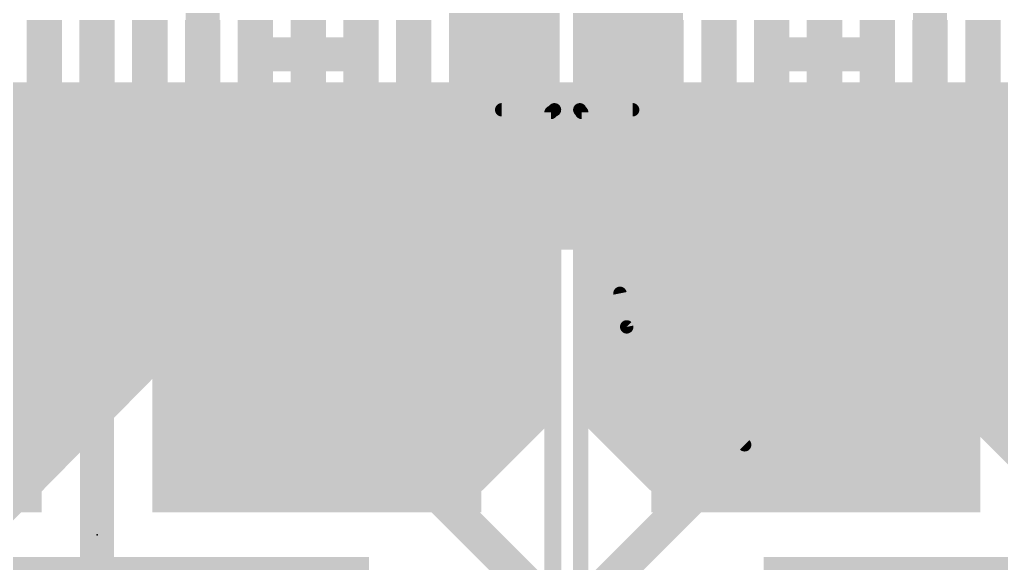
# Model space of a CAD drawing. Extents: x -7.6 to 53.5, y -11.4 to 75.3.
# Drawn here: x 16.31 to 34.91, y 43.91 to 54.21 of the extents above; entities that cross this region are included whole.
import ezdxf

# ---------------------------------------------------------------- set-up
doc = ezdxf.new("R2010")
doc.units = 0
for name, color, linetype in [('1', 12, 'CONTINUOUS'), ('16', 132, 'CONTINUOUS'), ('18', 110, 'CONTINUOUS'), ('21', 41, 'CONTINUOUS'), ('23', 53, 'CONTINUOUS'), ('51', 53, 'CONTINUOUS')]:
    doc.layers.add(name, color=color, linetype=linetype)

# ---------------------------------------------------------------- blocks, each defined once
blk = doc.blocks.new('RECT')
blk.add_solid([(-0.5, -0.5), (0.5, -0.5), (-0.5, 0.5), (0.5, 0.5)])
blk = doc.blocks.new('ROUNDV')
at = {"const_width": 0.5}
blk.add_lwpolyline([(0, -0.25, 1), (0, 0.25, 1), (0, -0.25)], format="xyb", dxfattribs=at)

msp = doc.modelspace()

# ---------------------------------------------------------------- linework, layer by layer
at = {"layer": '1'}
for points, const_width in [([(25.654, 57.15), (25.654, 49.022)], 1.778), ([(27.686, 49.022), (27.686, 57.15)], 1.778), ([(19.78, 56.61), (19.78, 53.55)], 0.6452), ([(24.78, 53.55), (24.78, 56.5)], 0.6706), ([(33.56, 53.55), (33.56, 56.229)], 0.6452), ([(28.56, 53.55), (28.56, 55.865)], 0.6452), ([(17.78, 40.64), (17.78, 53.55)], 0.6452), ([(19.78, 53.55), (19.78, 49.665)], 0.6452), ([(21.78, 53.55), (20.78, 53.55)], 0.6452), ([(20.78, 53.55), (20.78, 51.864)], 0.6452), ([(21.78, 53.55), (22.78, 53.55)], 0.6452), ([(21.78, 51.498), (21.78, 53.55)], 0.6452), ([(22.78, 53.55), (22.78, 51.863)], 0.6452), ([(24.78, 49.799), (24.78, 53.55)], 0.6452), ([(28.56, 49.799), (28.56, 53.55)], 0.6452), ([(31.56, 53.55), (30.56, 53.55)], 0.6452), ([(30.56, 53.55), (30.56, 51.863)], 0.6452), ([(31.56, 53.55), (32.56, 53.55)], 0.6452), ([(31.56, 51.499), (31.56, 53.55)], 0.6452), ([(32.56, 53.55), (32.56, 51.864)], 0.6452), ([(33.56, 49.665), (33.56, 53.55)], 0.6452), ([(20.78, 51.864), (21.209, 51.435)], 0.6452), ([(22.78, 51.863), (22.352, 51.435)], 0.6452), ([(30.56, 51.863), (30.988, 51.435)], 0.6452), ([(32.195, 51.499), (32.512, 51.816)], 0.6452), ([(21.717, 51.435), (21.78, 51.498)], 0.6452), ([(31.496, 51.435), (31.56, 51.499)], 0.6452), ([(31.56, 51.499), (32.195, 51.499)], 0.6452), ([(32.195, 51.499), (31.941, 51.499)], 0.6452), ([(24.638, 49.657), (24.78, 49.799)], 0.6452), ([(28.702, 49.657), (28.56, 49.799)], 0.6452), ([(28.702, 49.812), (28.702, 49.657)], 0.6452), ([(31.395, 47.5), (28.702, 49.812)], 0.6452), ([(19.78, 49.665), (21.945, 47.5)], 0.6096), ([(24.638, 48.768), (24.638, 49.657)], 0.6452), ([(25.654, 49.022), (25.654, 47.117)], 1.778), ([(27.686, 49.022), (27.686, 47.117)], 1.778), ([(31.395, 47.5), (33.56, 49.665)], 0.6452), ([(25.654, 49.022), (24.511, 47.625)], 1.143), ([(27.686, 49.022), (29.083, 47.371)], 1.143), ([(27.813, 48.387), (27.686, 49.022)], 0.254), ([(22.6575, 46.7875), (24.638, 48.768)], 0.6452), ([(30.0475, 46.1525), (27.813, 48.387)], 0.254), ([(27.686, 47.117), (28.829, 45.974)], 1.778), ([(28.194, 47.244), (27.94, 47.498)], 1.1684), ([(21.945, 47.5), (22.6575, 46.7875)], 0.6096), ([(25.5905, 47.0535), (24.511, 45.974)], 1.778), ([(25.019, 47.244), (24.892, 47.244)], 1.1684), ([(25.019, 47.244), (25.146, 47.371)], 1.1684), ([(25.146, 47.244), (25.019, 47.244)], 1.1684), ([(25.5905, 47.0535), (25.146, 47.244)], 1.1684), ([(27.686, 47.117), (28.194, 47.244)], 1.1684), ([(30.0475, 46.1525), (31.395, 47.5)], 0.6452), ([(25.654, 47.117), (25.5905, 47.0535)], 1.1684), ([(22.6575, 46.7875), (26.035, 43.41)], 0.6452), ([(27.305, 43.41), (30.0475, 46.1525)], 0.6452)]:
    msp.add_lwpolyline(points, dxfattribs=dict(at, const_width=const_width))
for points, const_width in [([(17.9413, 53.55, 1), (17.6187, 53.55)], 0.3226), ([(19.9413, 53.55, 1), (19.6187, 53.55)], 0.3226), ([(20.78, 53.7113, 1), (20.78, 53.3887)], 0.3226), ([(20.9413, 53.55, 1), (20.6187, 53.55)], 0.3226), ([(21.78, 53.7113, 1), (21.78, 53.3887)], 0.3226), ([(21.9413, 53.55, 1), (21.6187, 53.55)], 0.3226), ([(21.78, 53.3887, 1), (21.78, 53.7113)], 0.3226), ([(22.9413, 53.55, 1), (22.6187, 53.55)], 0.3226), ([(22.78, 53.3887, 1), (22.78, 53.7113)], 0.3226), ([(24.9413, 53.55, 1), (24.6187, 53.55)], 0.3226), ([(28.7213, 53.55, 1), (28.3987, 53.55)], 0.3226), ([(30.56, 53.7113, 1), (30.56, 53.3887)], 0.3226), ([(30.7213, 53.55, 1), (30.3987, 53.55)], 0.3226), ([(31.56, 53.7113, 1), (31.56, 53.3887)], 0.3226), ([(31.7213, 53.55, 1), (31.3987, 53.55)], 0.3226), ([(31.56, 53.3887, 1), (31.56, 53.7113)], 0.3226), ([(32.7213, 53.55, 1), (32.3987, 53.55)], 0.3226), ([(32.56, 53.3887, 1), (32.56, 53.7113)], 0.3226), ([(33.7213, 53.55, 1), (33.3987, 53.55)], 0.3226), ([(19.6187, 53.55, 1), (19.9413, 53.55)], 0.3226), ([(24.6124, 53.55, 1), (24.9476, 53.55)], 0.3353), ([(28.3987, 53.55, 1), (28.7213, 53.55)], 0.3226), ([(33.3987, 53.55, 1), (33.7213, 53.55)], 0.3226), ([(20.8941, 51.9781, 1), (20.6659, 51.7499)], 0.3226), ([(22.8941, 51.7489, 1), (22.6659, 51.9771)], 0.3226), ([(30.6741, 51.9771, 1), (30.4459, 51.7489)], 0.3226), ([(32.6261, 51.7019, 1), (32.3979, 51.9301)], 0.3226), ([(20.6187, 51.864, 1), (20.9413, 51.864)], 0.3226), ([(22.6187, 51.863, 1), (22.9413, 51.863)], 0.3226), ([(30.3987, 51.863, 1), (30.7213, 51.863)], 0.3226), ([(32.3987, 51.864, 1), (32.7213, 51.864)], 0.3226), ([(21.0949, 51.3209, 1), (21.3231, 51.5491)], 0.3226), ([(21.6029, 51.5491, 1), (21.8311, 51.3209)], 0.3226), ([(21.8941, 51.3839, 1), (21.6659, 51.6121)], 0.3226), ([(22.2379, 51.5491, 1), (22.4661, 51.3209)], 0.3226), ([(30.8739, 51.3209, 1), (31.1021, 51.5491)], 0.3226), ([(31.3819, 51.5491, 1), (31.6101, 51.3209)], 0.3226), ([(31.56, 51.6603, 1), (31.56, 51.3377)], 0.3226), ([(31.6741, 51.3849, 1), (31.4459, 51.6131)], 0.3226), ([(31.941, 51.6603, 1), (31.941, 51.3377)], 0.3226), ([(32.0809, 51.6131, 1), (32.3091, 51.3849)], 0.3226), ([(32.195, 51.3377, 1), (32.195, 51.6603)], 0.3226), ([(32.195, 51.3377, 1), (32.195, 51.6603)], 0.3226), ([(21.6187, 51.498, 1), (21.9413, 51.498)], 0.3226), ([(31.3987, 51.499, 1), (31.7213, 51.499)], 0.3226), ([(24.8941, 49.6849, 1), (24.6659, 49.9131)], 0.3226), ([(28.6741, 49.9131, 1), (28.4459, 49.6849)], 0.3226), ([(28.8633, 49.812, 1), (28.5407, 49.812)], 0.3226), ([(28.8071, 49.9344, 1), (28.5969, 49.6896)], 0.3226), ([(19.8878, 49.7728, 1), (19.6722, 49.5572)], 0.3048), ([(24.5239, 49.7711, 1), (24.7521, 49.5429)], 0.3226), ([(24.7993, 49.657, 1), (24.4767, 49.657)], 0.3226), ([(24.6187, 49.799, 1), (24.9413, 49.799)], 0.3226), ([(26.0985, 49.022, 1), (25.2095, 49.022)], 0.889), ([(28.1305, 49.022, 1), (27.2415, 49.022)], 0.889), ([(28.3987, 49.799, 1), (28.7213, 49.799)], 0.3226), ([(28.5879, 49.5429, 1), (28.8161, 49.7711)], 0.3226), ([(33.6741, 49.5509, 1), (33.4459, 49.7791)], 0.3226), ([(19.6187, 49.665, 1), (19.9413, 49.665)], 0.3226), ([(28.5407, 49.657, 1), (28.8633, 49.657)], 0.3226), ([(33.3987, 49.665, 1), (33.7213, 49.665)], 0.3226), ([(25.2095, 49.022, 1), (26.0985, 49.022)], 0.889), ([(25.8752, 48.8411, 1), (25.4328, 49.2029)], 0.5715), ([(27.2415, 49.022, 1), (28.1305, 49.022)], 0.889), ([(27.9041, 49.2066, 1), (27.4679, 48.8374)], 0.5715), ([(27.7483, 49.0345, 1), (27.6237, 49.0095)], 0.127), ([(24.4767, 48.768, 1), (24.7993, 48.768)], 0.3226), ([(24.7521, 48.6539, 1), (24.5239, 48.8821)], 0.3226), ([(27.8579, 48.4319, 1), (27.7681, 48.3421)], 0.127), ([(27.7507, 48.3745, 1), (27.8753, 48.3995)], 0.127), ([(24.2898, 47.8059, 1), (24.7322, 47.4441)], 0.5715), ([(28.0003, 47.4313, 1), (27.3717, 46.8027)], 0.889), ([(28.1465, 47.7045, 1), (27.7335, 47.2915)], 0.5842), ([(22.0528, 47.6078, 1), (21.8372, 47.3922)], 0.3048), ([(24.892, 47.5361, 1), (24.892, 46.9519)], 0.5842), ([(25.019, 47.5361, 1), (25.019, 46.9519)], 0.5842), ([(25.2611, 47.5125, 1), (25.0309, 46.9755)], 0.5842), ([(25.3525, 47.1645, 1), (24.9395, 47.5775)], 0.5842), ([(25.019, 46.9519, 1), (25.019, 47.5361)], 0.5842), ([(25.9048, 46.7392, 1), (25.2762, 47.3678)], 0.889), ([(25.146, 46.9519, 1), (25.146, 47.5361)], 0.5842), ([(28.2648, 46.9606, 1), (28.1232, 47.5274)], 0.5842), ([(28.8649, 47.1864, 1), (29.3011, 47.5556)], 0.5715), ([(31.5091, 47.3859, 1), (31.2809, 47.6141)], 0.3226), ([(21.8372, 47.3922, 1), (22.0528, 47.6078)], 0.3048), ([(24.8125, 47.4505, 1), (25.2255, 47.0375)], 0.5842), ([(25.8605, 46.9105, 1), (25.4475, 47.3235)], 0.5842), ([(25.4754, 46.785, 1), (25.7056, 47.322)], 0.5842), ([(27.6152, 47.4004, 1), (27.7568, 46.8336)], 0.5842), ([(27.9875, 47.0375, 1), (28.4005, 47.4505)], 0.5842), ([(31.2809, 47.6141, 1), (31.5091, 47.3859)], 0.3226), ([(31.2899, 47.3776, 1), (31.5001, 47.6224)], 0.3226), ([(25.2095, 47.117, 1), (26.0985, 47.117)], 0.889), ([(25.384, 47.26, 1), (25.797, 46.847)], 0.5842), ([(27.2415, 47.117, 1), (28.1305, 47.117)], 0.889), ([(22.7716, 46.9016, 1), (22.5434, 46.6734)], 0.3226), ([(22.5434, 46.9016, 1), (22.7716, 46.6734)], 0.3226), ([(22.5497, 46.6797, 1), (22.7653, 46.8953)], 0.3048), ([(24.1967, 46.2883, 1), (24.8253, 45.6597)], 0.889), ([(28.5147, 45.6597, 1), (29.1433, 46.2883)], 0.889), ([(29.9334, 46.2666, 1), (30.1616, 46.0384)], 0.3226), ([(30.1616, 46.0384, 1), (29.9334, 46.2666)], 0.3226), ([(30.0026, 46.1076, 1), (30.0924, 46.1974)], 0.127)]:
    msp.add_lwpolyline(points, format="xyb", dxfattribs=dict(at, const_width=const_width))
at = {"layer": '16'}
for points, const_width in [([(13.716, 51.435), (21.717, 51.435)], 3.175), ([(21.717, 51.435), (31.496, 51.435)], 3.175), ([(31.496, 51.435), (39.497, 51.435)], 3.175), ([(12.446, 43.18), (20.447, 51.308)], 3.175), ([(20.447, 51.308), (20.701, 51.308)], 3.175), ([(32.004, 51.054), (31.75, 51.308)], 3.175), ([(32.004, 51.308), (32.004, 51.181)], 3.175), ([(32.004, 51.054), (39.878, 43.18)], 3.175), ([(11.049, 43.561), (17.272, 49.784)], 5.08), ([(31.496, 51.435), (31.623, 51.308)], 0.6452), ([(31.623, 51.308), (32.004, 51.308)], 0.6452), ([(41.656, 44.196), (36.83, 49.022)], 5.08), ([(32.004, 51.181), (32.004, 51.054)], 0.6452)]:
    msp.add_lwpolyline(points, dxfattribs=dict(at, const_width=const_width))
for points, const_width in [([(21.717, 52.2288, 1), (21.717, 50.6412)], 1.5875), ([(21.717, 50.6412, 1), (21.717, 52.2288)], 1.5875), ([(31.496, 52.2288, 1), (31.496, 50.6412)], 1.5875), ([(31.496, 50.6412, 1), (31.496, 52.2288)], 1.5875), ([(20.447, 52.1018, 1), (20.447, 50.5142)], 1.5875), ([(21.0127, 50.7512, 1), (19.8813, 51.8648)], 1.5875), ([(20.701, 50.5142, 1), (20.701, 52.1018)], 1.5875), ([(32.3113, 51.8693, 1), (31.1887, 50.7467)], 1.5875), ([(32.7978, 51.308, 1), (31.2103, 51.308)], 1.5875), ([(32.5653, 51.6153, 1), (31.4427, 50.4927)], 1.5875), ([(18.17, 48.886, 1), (16.374, 50.682)], 2.54), ([(31.4427, 50.4927, 1), (32.5653, 51.6153)], 1.5875), ([(31.2103, 51.181, 1), (32.7978, 51.181)], 1.5875), ([(31.6101, 51.5491, 1), (31.3819, 51.3209)], 0.3226), ([(31.623, 51.4693, 1), (31.623, 51.1467)], 0.3226), ([(31.5089, 51.1939, 1), (31.7371, 51.4221)], 0.3226), ([(32.004, 51.1467, 1), (32.004, 51.4693)], 0.3226), ([(37.728, 49.92, 1), (35.932, 48.124)], 2.54), ([(32.1653, 51.181, 1), (31.8427, 51.181)], 0.3226), ([(31.8427, 51.054, 1), (32.1653, 51.054)], 0.3226)]:
    msp.add_lwpolyline(points, format="xyb", dxfattribs=dict(at, const_width=const_width))
at = {"layer": '21', "const_width": 0.254}
for points in [[(25.445, 52.5), (26.445, 52.5)], [(26.445, 52.5), (26.445, 36.4)], [(26.925, 36.4), (26.925, 52.5)], [(26.925, 52.5), (27.925, 52.5)]]:
    msp.add_lwpolyline(points, dxfattribs=at)
at = {"layer": '21', "const_width": 0.127}
for points in [[(25.445, 52.5635, 1), (25.445, 52.4365)], [(26.5085, 52.5, 1), (26.3815, 52.5)], [(26.445, 52.4365, 1), (26.445, 52.5635)], [(26.9885, 52.5, 1), (26.8615, 52.5)], [(26.925, 52.5635, 1), (26.925, 52.4365)], [(27.925, 52.4365, 1), (27.925, 52.5635)]]:
    msp.add_lwpolyline(points, format="xyb", dxfattribs=at)
at = {"layer": '23'}
msp.add_point((17.78, 44.45), dxfattribs=at)
at = {"layer": '51', "const_width": 0.254}
for points in [[(9.18, 52.45), (26.38, 52.45)], [(26.38, 52.45), (26.38, 36.45)], [(26.96, 36.45), (26.96, 52.45)], [(26.96, 52.45), (44.16, 52.45)]]:
    msp.add_lwpolyline(points, dxfattribs=at)
at = {"layer": '51', "const_width": 0.127}
for points in [[(26.4435, 52.45, 1), (26.3165, 52.45)], [(26.38, 52.3865, 1), (26.38, 52.5135)], [(27.0235, 52.45, 1), (26.8965, 52.45)], [(26.96, 52.5135, 1), (26.96, 52.3865)]]:
    msp.add_lwpolyline(points, format="xyb", dxfattribs=at)

# ---------------------------------------------------------------- block references
at = {"layer": '1'}
for p, xscale, yscale in [((16.78, 53.55), 0.67, 1.3), ((17.78, 53.55), 0.67, 1.3), ((18.78, 53.55), 0.67, 1.3), ((19.78, 53.55), 0.67, 1.3), ((20.78, 53.55), 0.67, 1.3), ((21.78, 53.55), 0.67, 1.3), ((22.78, 53.55), 0.67, 1.3), ((23.78, 53.55), 0.67, 1.3), ((24.78, 53.55), 0.67, 1.3), ((28.56, 53.55), 0.67, 1.3), ((29.56, 53.55), 0.67, 1.3), ((30.56, 53.55), 0.67, 1.3), ((31.56, 53.55), 0.67, 1.3), ((32.56, 53.55), 0.67, 1.3), ((33.56, 53.55), 0.67, 1.3), ((34.56, 53.55), 0.67, 1.3), ((13.615, 47.5), 6.23, 5.25), ((21.945, 47.5), 6.23, 5.25), ((31.395, 47.5), 6.23, 5.25), ((17.78, 41.4), 10.3, 5.25), ((35.56, 41.4), 10.3, 5.25)]:
    msp.add_blockref('RECT', p, dxfattribs=dict(at, xscale=xscale, yscale=yscale))
at = {"layer": '18', "xscale": 1.8796, "yscale": 1.8796}
for p in [(21.717, 51.435), (21.717, 51.435), (31.496, 51.435), (31.496, 51.435)]:
    msp.add_blockref('ROUNDV', p, dxfattribs=at)

doc.saveas('drawing.dxf')
